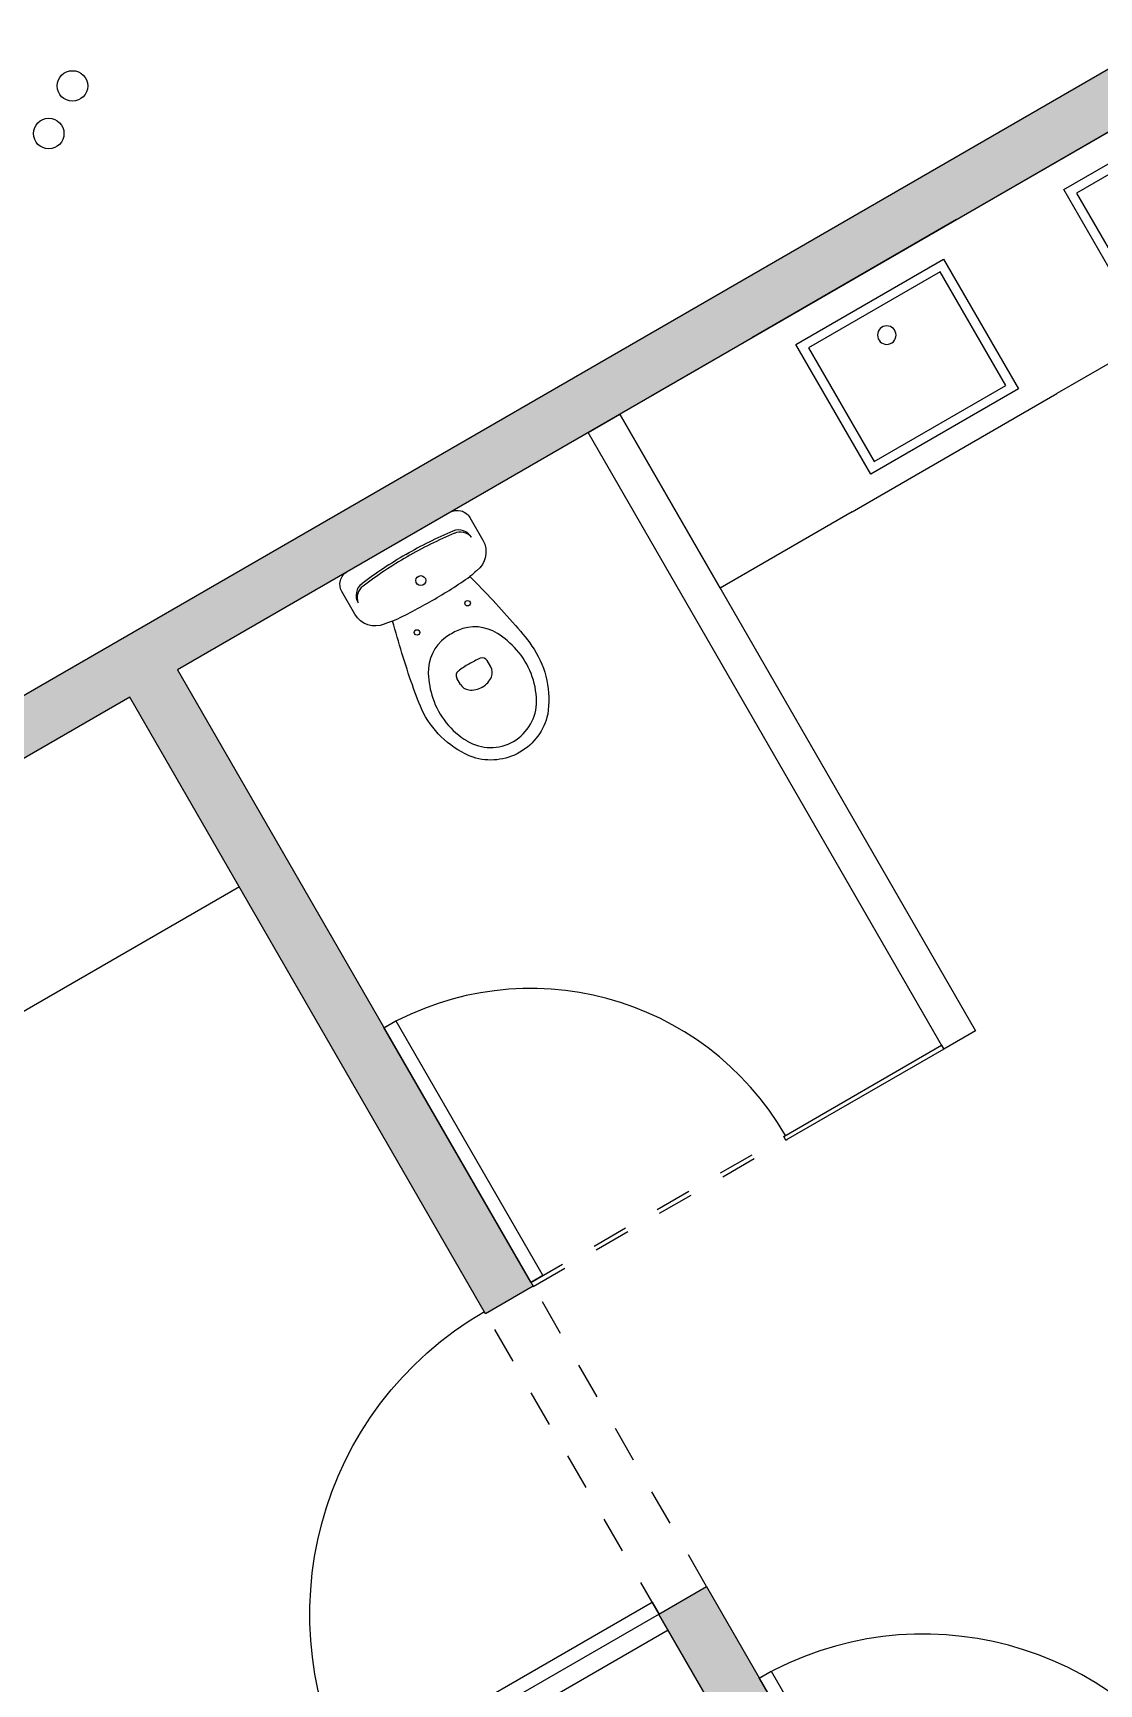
# Model space of a CAD drawing. Header units: metres. Extents: x 1769 to 3632, y 809 to 2652.
# Drawn here: x 2731.756 to 2734.678, y 1872.737 to 1877.259 of the extents above; entities that cross this region are included whole.
import ezdxf

# ---------------------------------------------------------------- set-up
doc = ezdxf.new("R2010")
doc.units = ezdxf.units.M
doc.header["$LTSCALE"] = 10
doc.linetypes.add('AG-FP-01$0$DASH2', pattern=[0.375, 0.25, -0.125])
for name, color, linetype in [('A-DOOR', 1, 'Continuous'), ('A-FLOR-LEVL', 2, 'Continuous'), ('A-FURN-FIXD', 8, 'Continuous'), ('A-GLAZ', 150, 'Continuous'), ('A-PATT+', 8, 'Continuous'), ('A-WALL', 6, 'Continuous'), ('A-WALL-PATT', 8, 'Continuous'), ('AG-FP-01$0$A-DOOR-1', 1, 'Continuous'), ('AG-FP-01$0$A-HEAD-2', 2, 'AG-FP-01$0$DASH2'), ('L-PLNT-TREE', 66, 'Continuous')]:
    doc.layers.add(name, color=color, linetype=linetype)
doc.styles.add('AG-FP-01$0$spa-fp01$0$WATG_Default', font='SIMPLEX.SHX', dxfattribs={"width": 0.8})

# ---------------------------------------------------------------- blocks, each defined once
blk = doc.blocks.new('LLUVIA DE ORO')
at = {"layer": 'L-PLNT-TREE', "color": 68}
for centre in [(149.4251, 317.8745), (149.2799, 317.8614)]:
    blk.add_circle(centre, 0.0418, dxfattribs=at)
blk = doc.blocks.new('A$Ca70b421f')
at = {"layer": 'A-PATT+', "ltscale": 0.01, "true_color": 0x939598}
h = blk.add_hatch(dxfattribs=at)
h.set_pattern_fill('DOLMIT', color=252, scale=0.018)
edge = h.paths.add_edge_path()
edge.add_line((25.336, 3.261), (25.336, 0.2))
edge.add_line((25.336, 0.2), (21.7137, 0.2008))
edge.add_arc((21.0849, 39.1483), 38.9526, 269.18272, 270.92484, ccw=False)
edge.add_arc((20.4924, -1.9182), 2.1182, 88.9999, 105.352)
edge.add_arc((20.2844, -1.1028), 1.277, 106.0408, 133.345)
edge.add_line((19.4079, -0.1742), (20.1805, -0.8937))
edge.add_arc((22.7378, -4.4897), 4.4126, 113.9193, 125.4178, ccw=False)
edge.add_arc((23.1734, -5.7416), 5.7347, 93.3642, 112.82617, ccw=False)
edge.add_line((22.8368, -0.0169), (25.336, 0))
edge.add_line((25.336, 0), (40.8755, 0))
edge.add_line((40.8755, 0), (40.8755, 8.8623))
edge.add_line((40.8755, 8.8623), (64.844, 22.7005))
edge.add_line((64.844, 22.7005), (63.6758, 24.7237))
edge.add_line((63.6758, 24.7237), (62.1168, 23.8237))
edge.add_line((62.1168, 23.8237), (61.5418, 24.8196))
edge.add_line((61.5418, 24.8196), (63.1012, 25.7199))
edge.add_line((63.1012, 25.7199), (57.7874, 34.9238))
edge.add_line((57.7874, 34.9238), (54.6065, 33.0876))
edge.add_line((54.6065, 33.0876), (54.6064, 20.8154))
edge.add_line((54.6064, 20.8154), (49.8442, 18.0657))
edge.add_line((49.8442, 18.0657), (50.419, 17.0701))
edge.add_line((50.419, 17.0701), (50.0293, 16.8451))
edge.add_line((50.0293, 16.8451), (49.4544, 17.8408))
edge.add_line((49.4544, 17.8408), (45.1837, 15.3751))
edge.add_line((45.1837, 15.3751), (16.566, 15.375))
edge.add_line((16.566, 15.375), (16.566, 15.5))
edge.add_line((16.566, 15.5), (7.1793, 15.5))
edge.add_line((7.1793, 15.5), (7.1793, 19.454))
edge.add_line((7.1793, 19.454), (0, 19.4542))
edge.add_line((0, 19.4542), (0.0007, 13.375))
edge.add_line((0.0007, 13.375), (15.066, 13.375))
edge.add_line((15.066, 13.375), (15.066, 2.4175))
edge.add_arc((18.8858, 2.4729), 3.8202, 180.8316, 254.2952)
edge.add_arc((18.5138, 0.5707), 1.8948, 223.0293, 249.5502, ccw=False)
edge.add_arc((18.2834, 1.0412), 2.1079, 148.2186, 236.7821, ccw=False)
edge.add_arc((18.6399, 0.629), 2.633, 91.5547, 144.6769, ccw=False)
edge.add_line((18.5684, 3.261), (25.336, 3.261))
h.paths.add_polyline_path([(28.836, 4.3999), (37.9755, 4.3999), (37.9755, 3.6999), (29.536, 3.6999), (29.536, 2.6653), (28.836, 2.6653)], flags=16)
h.paths.add_polyline_path([(23.836, 4.5999), (17.986, 4.5999), (17.986, 12.575), (20.486, 12.575), (20.486, 7.5999), (37.9755, 7.5999), (37.9755, 4.5999)], flags=16)
edge = h.paths.add_edge_path(flags=16)
edge.add_arc((21.0849, 39.1483), 39.1526, 269.18224, 270.86008, ccw=False)
edge.add_arc((20.4924, -1.9182), 1.9182, 88.9906, 105.3155)
edge.add_arc((20.2844, -1.1028), 1.077, 106.1036, 121.8452)
edge.add_line((19.7162, -0.188), (20.1997, -0.6382))
edge.add_arc((22.7378, -4.4897), 4.6126, 113.8955, 123.3845, ccw=False)
edge.add_arc((23.1734, -5.7416), 5.9347, 104.6475, 112.84455, ccw=False)
blk = doc.blocks.new('SAPLS501')
at = {"layer": 'A-FURN-FIXD', "ltscale": 0.01}
for p, q in [((-0.3238, 0), (0.3238, 0)), ((-0.2136, -0.1013), (0.2029, -0.1013)), ((-0.2136, -0.4609), (-0.2136, -0.1013)), ((0.2029, -0.1013), (0.2029, -0.4609)), ((0.2029, -0.4609), (-0.2136, -0.4609)), ((0.3238, -0.55), (-0.3238, -0.55))]:
    blk.add_line(p, q, dxfattribs=at)
blk.add_lwpolyline([(0.2283, -0.0759), (-0.239, -0.0759), (-0.239, -0.4863), (0.2283, -0.4863)], close=True, dxfattribs=at)
blk.add_circle((0, -0.1784), 0.0254, dxfattribs=at)
blk = doc.blocks.new('*U54')
blk.add_lwpolyline([(2200, 38), (2200, -912), (2160, -912), (2160, 38)], close=True)
at = {"layer": 'AG-FP-01$0$A-DOOR-1'}
blk.add_arc((2200, 38), 950, 180, 270, dxfattribs=at)
at = {"layer": 'AG-FP-01$0$A-HEAD-2'}
for p, q in [((2200, 197), (1250, 197)), ((2200, 38), (1250, 38))]:
    blk.add_line(p, q, dxfattribs=at)
at = {"style": 'AG-FP-01$0$spa-fp01$0$WATG_Default', "width": 0.8, "flags": 9}
for tag, p in [('DOORNUMBER', (494.6, -80.1)), ('ROOMNAME', (494.6, -84.2)), ('ROOMNUMBER', (494.6, -88.3)), ('DOORTYPE', (494.6, -92.4)), ('DOORMATERIAL', (494.6, -96.5)), ('THRESHOLDMATERIAL', (494.6, -125)), ('THRESHOLDDETAIL', (494.6, -129.1)), ('GLAZING', (494.6, -137.3)), ('CLOSER', (494.6, -145.5)), ('DOORFINISH', (494.6, -100.5)), ('FRAMEMATERIAL', (494.6, -104.6)), ('FRAMEFINISH', (494.6, -108.7)), ('DETAILHEAD', (494.6, -112.8)), ('DETAILJAMB', (494.6, -116.9)), ('DETAILMUNTIN', (494.6, -121)), ('FIRERATING', (494.6, -133.2)), ('LOUVER', (494.6, -141.4)), ('PANICHARDWARE', (494.6, -149.5)), ('HARDWARESET', (494.6, -153.6)), ('REMARKS', (494.6, -157.7)), ('REVISION', (494.6, -161.8))]:
    blk.add_attdef(tag, p, '', height=2.38, dxfattribs=at)
blk = doc.blocks.new('*U526')
blk.add_lwpolyline([(2200, 248), (2200, 1258), (2160, 1258), (2160, 248)], close=True)
at = {"layer": 'AG-FP-01$0$A-DOOR-1'}
blk.add_arc((2200, 248), 1010, 90, 180, dxfattribs=at)
at = {"layer": 'AG-FP-01$0$A-HEAD-2'}
for p, q in [((2200, 248), (1190, 248)), ((2200, 89), (1190, 89))]:
    blk.add_line(p, q, dxfattribs=at)
at = {"style": 'AG-FP-01$0$spa-fp01$0$WATG_Default', "width": 0.8, "flags": 9}
for tag, p in [('DOORNUMBER', (494.6, -80.1)), ('ROOMNAME', (494.6, -84.2)), ('ROOMNUMBER', (494.6, -88.3)), ('DOORTYPE', (494.6, -92.4)), ('DOORMATERIAL', (494.6, -96.5)), ('THRESHOLDMATERIAL', (494.6, -125)), ('THRESHOLDDETAIL', (494.6, -129.1)), ('GLAZING', (494.6, -137.3)), ('CLOSER', (494.6, -145.5)), ('DOORFINISH', (494.6, -100.5)), ('FRAMEMATERIAL', (494.6, -104.6)), ('FRAMEFINISH', (494.6, -108.7)), ('DETAILHEAD', (494.6, -112.8)), ('DETAILJAMB', (494.6, -116.9)), ('DETAILMUNTIN', (494.6, -121)), ('FIRERATING', (494.6, -133.2)), ('LOUVER', (494.6, -141.4)), ('PANICHARDWARE', (494.6, -149.5)), ('HARDWARESET', (494.6, -153.6)), ('REMARKS', (494.6, -157.7)), ('REVISION', (494.6, -161.8))]:
    blk.add_attdef(tag, p, '', height=2.38, dxfattribs=at)
blk = doc.blocks.new('vvv')
at = {"layer": 'A-FURN-FIXD', "ltscale": 0.01}
for p, q in [((320.633, 362.1916), (320.6219, 362.1916)), ((320.633, 362.1916), (320.644, 362.1916)), ((320.585, 361.8086), (320.585, 361.8287)), ((320.681, 361.8086), (320.681, 361.8287))]:
    blk.add_line(p, q, dxfattribs=at)
blk.add_lwpolyline([(320.47, 361.8736, -0.0164), (320.5106, 362.052, -0.014244), (320.4869, 362.0565, -0.379899), (320.4305, 362.12), (320.4305, 362.1916, -0.414214), (320.4705, 362.2316), (320.633, 362.2316), (320.7955, 362.2316, -0.414214), (320.8355, 362.1916), (320.8355, 362.12, -0.379899), (320.779, 362.0565, -0.014244), (320.7554, 362.052, -0.0164), (320.796, 361.8736, -0.034533), (320.808, 361.7917, -0.180901), (320.7511, 361.6187, -0.210568), (320.633, 361.5666, -0.210568), (320.5149, 361.6187, -0.180901), (320.458, 361.7917, -0.034533)], format="xyb", close=True, dxfattribs=at)
for centre, radius in [((320.633, 362.1096), 0.0135), ((320.633, 362.1096), 0.0135), ((320.553, 361.9916), 0.0075), ((320.713, 361.9916), 0.0075)]:
    blk.add_circle(centre, radius, dxfattribs=at)
for centre, radius, start, end in [((320.4935, 362.1429), 0.04, 96.2719, 180), ((320.633, 361.0311), 1.1536, 90.0008, 97.203), ((320.633, 361.0342), 1.1575, 90.0008, 97.1409), ((320.633, 361.0342), 1.1575, 82.8591, 89.9992), ((320.633, 361.0311), 1.1536, 82.797, 89.9992), ((320.7725, 362.1429), 0.04, 0, 83.7281), ((320.4928, 362.1358), 0.04, 96.2141, 169.7572), ((320.7731, 362.1358), 0.04, 10.2428, 83.7859), ((320.633, 363.4506), 1.404, 264.9986, 270), ((320.633, 363.4506), 1.404, 270, 275.0014), ((320.626, 361.8256), 0.1156, 96.2419, 152.5973), ((320.633, 361.7616), 0.18, 90, 96.2419), ((320.633, 361.7616), 0.18, 83.7581, 90), ((320.64, 361.8256), 0.1156, 27.4027, 83.7581), ((320.7453, 361.7638), 0.25, 152.5973, 168.3805), ((320.5207, 361.7638), 0.25, 11.6195, 27.4027), ((320.6, 361.8287), 0.015, 96.6492, 180), ((320.633, 361.5456), 0.3, 90, 96.6492), ((320.633, 361.5456), 0.3, 83.3508, 90), ((320.666, 361.8287), 0.015, 0, 83.3508), ((320.712, 361.7706), 0.216, 168.3805, 209.1161), ((320.615, 361.8086), 0.03, 180, 233.1301), ((320.633, 361.8326), 0.06, 233.1301, 270), ((320.633, 361.8326), 0.06, 270, 306.8699), ((320.651, 361.8086), 0.03, 306.8699, 0), ((320.554, 361.7706), 0.216, 330.8839, 11.6195), ((320.633, 361.7266), 0.1256, 209.1161, 270), ((320.633, 361.7266), 0.1256, 270, 330.8839)]:
    blk.add_arc(centre, radius, start, end, dxfattribs=at)
blk = doc.blocks.new('*U529')
blk.add_lwpolyline([(2200, -65.4), (2200, -915.4), (2160, -915.4), (2160, -65.4)], close=True)
at = {"layer": 'AG-FP-01$0$A-DOOR-1'}
blk.add_arc((2200, -65.4), 850, 180, 270, dxfattribs=at)
at = {"layer": 'AG-FP-01$0$A-HEAD-2'}
for p, q in [((2200, -52.6), (1350, -52.6)), ((2200, -65.4), (1350, -65.4))]:
    blk.add_line(p, q, dxfattribs=at)
at = {"style": 'AG-FP-01$0$spa-fp01$0$WATG_Default', "width": 0.8, "flags": 9}
for tag, p in [('DOORNUMBER', (494.6, -80.1)), ('ROOMNAME', (494.6, -84.2)), ('ROOMNUMBER', (494.6, -88.3)), ('DOORTYPE', (494.6, -92.4)), ('DOORMATERIAL', (494.6, -96.5)), ('THRESHOLDMATERIAL', (494.6, -125)), ('THRESHOLDDETAIL', (494.6, -129.1)), ('GLAZING', (494.6, -137.3)), ('CLOSER', (494.6, -145.5)), ('DOORFINISH', (494.6, -100.5)), ('FRAMEMATERIAL', (494.6, -104.6)), ('FRAMEFINISH', (494.6, -108.7)), ('DETAILHEAD', (494.6, -112.8)), ('DETAILJAMB', (494.6, -116.9)), ('DETAILMUNTIN', (494.6, -121)), ('FIRERATING', (494.6, -133.2)), ('LOUVER', (494.6, -141.4)), ('PANICHARDWARE', (494.6, -149.5)), ('HARDWARESET', (494.6, -153.6)), ('REMARKS', (494.6, -157.7)), ('REVISION', (494.6, -161.8))]:
    blk.add_attdef(tag, p, '', height=2.38, dxfattribs=at)

msp = doc.modelspace()

# ---------------------------------------------------------------- linework, layer by layer
at = {"layer": 'A-FURN-FIXD', "ltscale": 0.01}
for p, q in [((2733.4509, 1876.2653), (2735.0098, 1877.1653)), ((2734.7576, 1876.3846), (2734.5625, 1876.272))]:
    msp.add_line(p, q, dxfattribs=at)
msp.add_lwpolyline([(2734.0016, 1875.9481), (2733.6393, 1875.739), (2733.3643, 1876.2153)], dxfattribs=at)

# ---------------------------------------------------------------- block references
at = {"layer": 'A-FLOR-LEVL'}
msp.add_blockref('A$Ca70b421f', (2681.9374, 1840.6909), dxfattribs=at)
at = {"layer": 'A-FURN-FIXD', "ltscale": 0.01, "xscale": -1, "rotation": 29.9998656945895}
for p in [(2734.7412, 1877.0102), (2734.0071, 1876.5864)]:
    msp.add_blockref('SAPLS501', p, dxfattribs=at)

# ---------------------------------------------------------------- next in the draw order: hatches: boundary and pattern name
at = {"layer": 'A-WALL-PATT', "ltscale": 0.01}
h = msp.add_hatch(color=256, dxfattribs=at)
h.dxf.hatch_style = 1
h.paths.add_polyline_path([(2729.1423, 1869.5053), (2729.4122, 1869.0377), (2729.2823, 1868.9627), (2728.9374, 1869.5602), (2730.454, 1870.4357), (2728.6789, 1873.5102), (2727.1624, 1872.6346), (2727.0873, 1872.7647), (2728.6038, 1873.6403), (2742.1504, 1881.4608), (2742.2254, 1881.3309), (2732.1519, 1875.5153), (2733.1268, 1873.8265), (2732.9969, 1873.7515), (2732.022, 1875.4402), (2728.8088, 1873.5853), (2730.5839, 1870.5107), (2733.797, 1872.3659), (2733.4719, 1872.9288), (2733.6018, 1873.0038), (2734.2718, 1871.8434), (2734.1419, 1871.7684), (2733.872, 1872.236), (2729.3128, 1869.6036)])

# ---------------------------------------------------------------- next in the draw order: linework, layer by layer
at = {"layer": 'A-FURN-FIXD', "ltscale": 0.01}
msp.add_lwpolyline([(2732.3219, 1874.9207), (2729.6285, 1873.3656), (2730.8035, 1871.3304), (2733.497, 1872.8855)], dxfattribs=at)
at = {"layer": 'A-GLAZ'}
msp.add_lwpolyline([(2733.8197, 1874.2265), (2733.8137, 1874.2369), (2734.2467, 1874.4869), (2734.2527, 1874.4765)], close=True, dxfattribs=at)
at = {"layer": 'A-WALL', "ltscale": 0.01}
for points in [[(2729.1423, 1869.5053), (2729.4122, 1869.0377), (2729.2823, 1868.9627), (2728.9374, 1869.5602), (2730.454, 1870.4357), (2728.6789, 1873.5102), (2727.1624, 1872.6346), (2727.0873, 1872.7647), (2728.6038, 1873.6403), (2728.6038, 1873.6403), (2742.1504, 1881.4608)], [(2742.2254, 1881.3309), (2732.1519, 1875.5153), (2733.1268, 1873.8265), (2732.9969, 1873.7515), (2732.022, 1875.4402), (2728.8088, 1873.5853), (2730.5839, 1870.5107), (2733.797, 1872.3659), (2733.4719, 1872.9288), (2733.6018, 1873.0038), (2734.2718, 1871.8434), (2734.1419, 1871.7684), (2733.872, 1872.236), (2729.3128, 1869.6036), (2729.3128, 1869.6036), (2729.1423, 1869.5053)]]:
    msp.add_lwpolyline(points, dxfattribs=at)
msp.add_lwpolyline([(2733.2777, 1876.1653), (2733.3643, 1876.2153), (2734.3393, 1874.5265), (2734.2527, 1874.4765)], close=True, dxfattribs=at)

# ---------------------------------------------------------------- next in the draw order: block references
at = {"layer": 'A-DOOR', "ltscale": 0.01}
for name, p, xscale, yscale, zscale, rotation in [('*U526', (2732.6333, 1874.8514), -0.0009474377873720077, 0.0009474377873720077, 0.0009474377873720042, 119.9999999999999), ('*U54', (2735.9836, 1873.0472), 0.000947437787372005, 0.000947437787372005, 0.000947437787372005, 209.9999999999999)]:
    msp.add_blockref(name, p, dxfattribs=dict(at, xscale=xscale, yscale=yscale, zscale=zscale, rotation=rotation))
at = {"layer": 'A-FURN-FIXD', "ltscale": 0.01, "rotation": 29.99999999999985}
msp.add_blockref('vvv', (2636.1976, 1401.847), dxfattribs=at)
at = {"layer": 'A-GLAZ', "xscale": 0.0009474377873720036, "yscale": 0.0009474377873720036, "zscale": 0.0009474377873720036, "rotation": 209.9999999999998}
msp.add_blockref('*U529', (2734.9569, 1874.8254), dxfattribs=at)
at = {"layer": 'L-PLNT-TREE', "rotation": 58.38711277929651}
msp.add_blockref('LLUVIA DE ORO', (2924.2439, 1583.24), dxfattribs=at)

doc.saveas('drawing.dxf')
